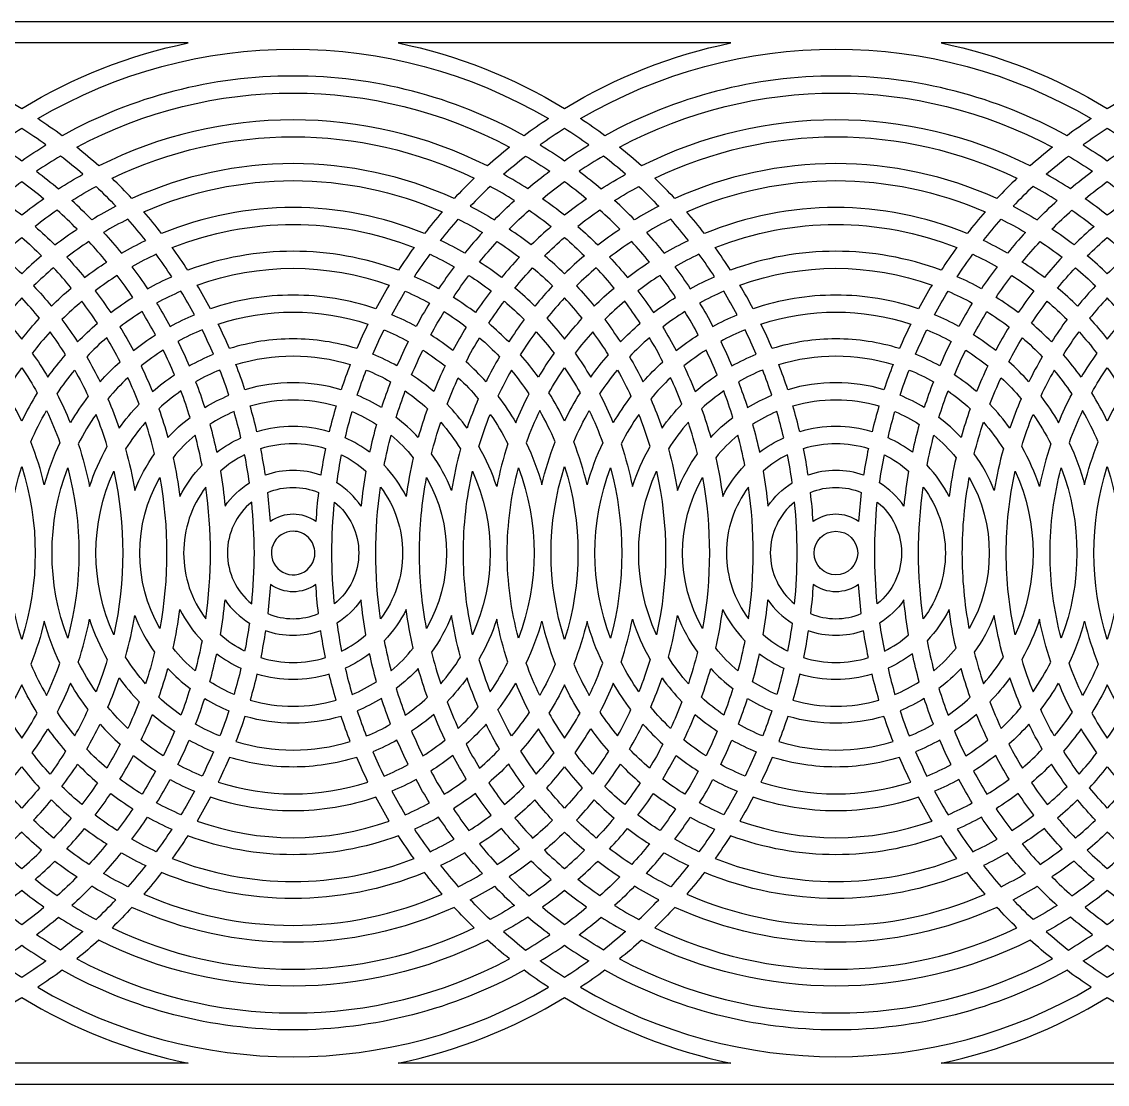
# Model space of a CAD drawing. Extents: x 3682 to 7182, y 5540 to 6540.
# Drawn here: x 5432 to 6453, y 5540 to 6540 of the extents above; entities that cross this region are included whole.
import ezdxf

# ---------------------------------------------------------------- set-up
doc = ezdxf.new("R2010")
doc.units = 0
doc.layers.add('LAYER_01', color=1, linetype='CONTINUOUS')

msp = doc.modelspace()

# ---------------------------------------------------------------- linework, layer by layer
at = {"layer": 'LAYER_01'}
msp.add_lwpolyline([(3681.8, 5539.9), (7181.8, 5539.9), (7181.8, 6539.9), (3681.8, 6539.9)], close=True, dxfattribs=at)
for points in [[(5275.4, 6519.9, -0.086403), (5431.8, 6458.2, -0.086403), (5588.2, 6519.9)], [(5786, 6519.9, -0.086403), (5942.4, 6458.2, -0.086403), (6098.8, 6519.9)], [(6296.6, 6519.9, -0.086403), (6453, 6458.2, -0.086403), (6609.4, 6519.9)], [(5687.1, 6488.8, 0.127078), (5469.7, 6432.6, 0.014241), (5446.8, 6448.7, -0.272098), (5927.3, 6448.7, 0.014241), (5904.5, 6432.6, 0.127078)], [(6197.7, 6488.8, 0.127078), (5980.3, 6432.6, 0.014241), (5957.5, 6448.7, -0.272098), (6437.9, 6448.7, 0.014241), (6415.1, 6432.6, 0.127078)], [(5890.7, 6421.9, 0.013926), (5869.9, 6404.2, 0.23682), (5504.3, 6404.2, 0.013926), (5483.5, 6421.9, -0.249853)], [(6401.3, 6421.9, 0.013926), (6380.5, 6404.2, 0.23682), (6014.9, 6404.2, 0.013926), (5994.1, 6421.9, -0.249853)], [(5431.8, 6409.1, -0.015154), (5454.6, 6423.9, 0.014568), (5431.8, 6439.4, 0.014568), (5408.9, 6423.9, -0.015154)], [(5942.4, 6409.1, -0.015154), (5965.2, 6423.9, 0.014568), (5942.4, 6439.4, 0.014568), (5919.5, 6423.9, -0.015154)], [(6453, 6439.4, 0.014568), (6430.2, 6423.9, -0.015154), (6453, 6409.1, -0.015154), (6475.8, 6423.9, 0.014568)], [(5857.4, 6392.6, 0.01366), (5838.6, 6373.5, 0.216529), (5535.5, 6373.5, 0.01366), (5516.8, 6392.6, -0.228813)], [(6368, 6392.6, 0.01366), (6349.2, 6373.5, 0.216529), (6046.1, 6373.5, 0.01366), (6027.4, 6392.6, -0.228813)], [(5489.2, 6396.3, 0.014239), (5468.4, 6413.5, 0.015574), (5445.6, 6399.2, -0.014807), (5466.3, 6382.6, -0.016326)], [(5885, 6396.3, -0.014239), (5905.8, 6413.5, -0.015574), (5928.6, 6399.2, 0.014807), (5907.8, 6382.6, 0.016326)], [(5999.8, 6396.3, 0.014239), (5979, 6413.5, 0.015574), (5956.2, 6399.2, -0.014807), (5977, 6382.6, -0.016326)], [(6395.6, 6396.3, -0.014239), (6416.4, 6413.5, -0.015574), (6439.2, 6399.2, 0.014807), (6418.4, 6382.6, 0.016326)], [(5431.8, 6389.5, -0.015217), (5452.6, 6373.3, 0.015961), (5431.8, 6357.7, 0.015961), (5411, 6373.3, -0.015217)], [(5501.7, 6384.9, -0.013964), (5520.4, 6366.2, 0.017834), (5497.6, 6353.5, 0.014526), (5478.9, 6371.6, -0.016865)], [(5827.4, 6361, 0.013435), (5810.7, 6340.6, 0.197543), (5563.4, 6340.6, 0.013435), (5546.7, 6361, -0.20901)], [(5872.5, 6384.9, 0.013964), (5853.7, 6366.2, -0.017834), (5876.5, 6353.5, -0.014526), (5895.3, 6371.6, 0.016865)], [(5942.4, 6389.5, -0.015217), (5963.2, 6373.3, 0.015961), (5942.4, 6357.7, 0.015961), (5921.6, 6373.3, -0.015217)], [(6012.3, 6384.9, -0.013964), (6031, 6366.2, 0.017834), (6008.2, 6353.5, 0.014526), (5989.5, 6371.6, -0.016865)], [(6338, 6361, 0.013435), (6321.3, 6340.6, 0.197543), (6074, 6340.6, 0.013435), (6057.3, 6361, -0.20901)], [(6383.1, 6384.9, 0.013964), (6364.3, 6366.2, -0.017834), (6387.1, 6353.5, -0.014526), (6405.9, 6371.6, 0.016865)], [(6453, 6357.7, 0.015961), (6432.2, 6373.3, -0.015217), (6453, 6389.5, -0.015217), (6473.8, 6373.3, 0.015961)], [(5483.8, 6344.7, 0.014938), (5465.1, 6362.5, 0.016498), (5444.3, 6347.2, -0.015696), (5463, 6329.8, -0.017474)], [(5890.3, 6344.7, -0.014938), (5909.1, 6362.5, -0.016498), (5929.9, 6347.2, 0.015696), (5911.1, 6329.8, 0.017474)], [(5994.4, 6344.7, 0.014938), (5975.7, 6362.5, 0.016498), (5954.9, 6347.2, -0.015696), (5973.6, 6329.8, -0.017474)], [(6400.9, 6344.7, -0.014938), (6419.7, 6362.5, -0.016498), (6440.5, 6347.2, 0.015696), (6421.7, 6329.8, 0.017474)], [(5548.4, 6334, 0.013737), (5531.6, 6354, 0.018533), (5508.8, 6341.6, -0.014308), (5525.5, 6322.1, -0.019802)], [(5825.8, 6334, -0.013737), (5842.5, 6354, -0.018533), (5865.3, 6341.6, 0.014308), (5848.6, 6322.1, 0.019802)], [(6059, 6334, 0.013737), (6042.3, 6354, 0.018533), (6019.4, 6341.6, -0.014308), (6036.1, 6322.1, -0.019802)], [(6336.4, 6334, -0.013737), (6353.1, 6354, -0.018533), (6375.9, 6341.6, 0.014308), (6359.2, 6322.1, 0.019802)], [(5800.8, 6327.4, 0.013249), (5786.1, 6306, 0.180083), (5588, 6306, 0.013249), (5573.4, 6327.4, -0.19058)], [(6311.4, 6327.4, 0.013249), (6296.7, 6306, 0.180083), (6098.6, 6306, 0.013249), (6084, 6327.4, -0.19058)], [(5431.8, 6302.7, 0.017275), (5413, 6319.7, -0.016251), (5431.8, 6336.9, -0.016251), (5450.5, 6319.7, 0.017275)], [(5511.7, 6313.7, 0.014735), (5495, 6333, 0.018185), (5474.2, 6318.3, -0.015536), (5490.9, 6299.2, -0.019491)], [(5862.4, 6313.7, -0.014735), (5879.1, 6333, -0.018185), (5899.9, 6318.3, 0.015536), (5883.2, 6299.2, 0.019491)], [(5942.4, 6302.7, 0.017275), (5923.6, 6319.7, -0.016251), (5942.4, 6336.9, -0.016251), (5961.1, 6319.7, 0.017275)], [(6022.3, 6313.7, 0.014735), (6005.6, 6333, 0.018185), (5984.8, 6318.3, -0.015536), (6001.6, 6299.2, -0.019491)], [(6373, 6313.7, -0.014735), (6389.7, 6333, -0.018185), (6410.5, 6318.3, 0.015536), (6393.8, 6299.2, 0.019491)], [(6453, 6302.7, 0.017275), (6434.2, 6319.7, -0.016251), (6453, 6336.9, -0.016251), (6471.7, 6319.7, 0.017275)], [(5572.9, 6299.9, 0.013556), (5558.3, 6321, 0.020727), (5535.4, 6309.3, -0.014155), (5550.1, 6288.6, -0.022431)], [(5801.2, 6299.9, -0.013556), (5815.9, 6321, -0.020727), (5838.7, 6309.3, 0.014155), (5824, 6288.6, 0.022431)], [(6083.6, 6299.9, 0.013556), (6068.9, 6321, 0.020727), (6046.1, 6309.3, -0.014155), (6060.7, 6288.6, -0.022431)], [(6311.8, 6299.9, -0.013556), (6326.5, 6321, -0.020727), (6349.3, 6309.3, 0.014155), (6334.6, 6288.6, 0.022431)], [(5478.4, 6289.3, 0.016135), (5461.7, 6308.3, 0.018033), (5443, 6291.3, -0.017265), (5459.7, 6272.3, -0.019452)], [(5536.3, 6280.5, 0.014616), (5521.7, 6301.1, 0.020455), (5500.9, 6286.7, -0.015503), (5515.5, 6266.1, -0.022258)], [(5687.1, 6282.6, 0.081749), (5609.3, 6269.8, 0.013098), (5596.7, 6292.1, -0.173815), (5777.5, 6292.1, 0.013098), (5764.9, 6269.8, 0.081749)], [(5837.8, 6280.5, -0.014616), (5852.5, 6301.1, -0.020455), (5873.3, 6286.7, 0.015503), (5858.6, 6266.1, 0.022258)], [(5895.7, 6289.3, -0.016135), (5912.4, 6308.3, -0.018033), (5931.2, 6291.3, 0.017265), (5914.5, 6272.3, 0.019452)], [(5989, 6289.3, 0.016135), (5972.3, 6308.3, 0.018033), (5953.6, 6291.3, -0.017265), (5970.3, 6272.3, -0.019452)], [(6046.9, 6280.5, 0.014616), (6032.3, 6301.1, 0.020455), (6011.5, 6286.7, -0.015503), (6026.1, 6266.1, -0.022258)], [(6197.7, 6282.6, 0.081749), (6119.9, 6269.8, 0.013098), (6107.3, 6292.1, -0.173815), (6288.1, 6292.1, 0.013098), (6275.5, 6269.8, 0.081749)], [(6348.4, 6280.5, -0.014616), (6363.1, 6301.1, -0.020455), (6383.9, 6286.7, 0.015503), (6369.2, 6266.1, 0.022258)], [(6406.3, 6289.3, -0.016135), (6423, 6308.3, -0.018033), (6441.8, 6291.3, 0.017265), (6425.1, 6272.3, 0.019452)], [(5594.2, 6264.1, 0.01342), (5581.6, 6286.2, 0.023695), (5558.7, 6275.1, -0.014077), (5571.4, 6253.2, -0.026073)], [(5779.9, 6264.1, -0.01342), (5792.6, 6286.2, -0.023695), (5815.4, 6275.1, 0.014077), (5802.8, 6253.2, 0.026073)], [(6104.8, 6264.1, 0.01342), (6092.2, 6286.2, 0.023695), (6069.4, 6275.1, -0.014077), (6082, 6253.2, -0.026073)], [(6290.5, 6264.1, -0.01342), (6303.2, 6286.2, -0.023695), (6326, 6275.1, 0.014077), (6313.4, 6253.2, 0.026073)], [(5431.8, 6241.3, -0.019781), (5448.5, 6260.8, 0.018123), (5431.8, 6279.9, 0.018123), (5415.1, 6260.8, -0.019781)], [(5503, 6256.1, 0.016187), (5488.4, 6276.8, 0.020523), (5469.6, 6259.7, -0.017524), (5484.3, 6238.6, -0.022586)], [(5871.1, 6256.1, -0.016187), (5885.8, 6276.8, -0.020523), (5904.5, 6259.7, 0.017524), (5889.9, 6238.6, 0.022586)], [(5942.4, 6241.3, -0.019781), (5959.1, 6260.8, 0.018123), (5942.4, 6279.9, 0.018123), (5925.7, 6260.8, -0.019781)], [(6013.6, 6256.1, 0.016187), (5999, 6276.8, 0.020523), (5980.2, 6259.7, -0.017524), (5994.9, 6238.6, -0.022586)], [(6381.7, 6256.1, -0.016187), (6396.4, 6276.8, -0.020523), (6415.1, 6259.7, 0.017524), (6400.5, 6238.6, 0.022586)], [(6453, 6279.9, 0.018123), (6436.3, 6260.8, -0.019781), (6453, 6241.3, -0.019781), (6469.7, 6260.8, 0.018123)], [(5557.6, 6245.2, 0.014603), (5545, 6267.1, 0.02362), (5524.2, 6252.6, -0.015657), (5536.8, 6230.5, -0.026247)], [(5687.1, 6241.4, 0.075557), (5627.2, 6232.3, 0.012982), (5616.6, 6255.4, -0.159298), (5757.5, 6255.4, 0.012982), (5746.9, 6232.3, 0.075557)], [(5816.6, 6245.2, -0.014603), (5829.2, 6267.1, -0.02362), (5850, 6252.6, 0.015657), (5837.3, 6230.5, 0.026247)], [(6068.2, 6245.2, 0.014603), (6055.6, 6267.1, 0.02362), (6034.8, 6252.6, -0.015657), (6047.4, 6230.5, -0.026247)], [(6197.7, 6241.4, 0.075557), (6137.8, 6232.3, 0.012982), (6127.2, 6255.4, -0.159298), (6268.1, 6255.4, 0.012982), (6257.5, 6232.3, 0.075557)], [(6327.2, 6245.2, -0.014603), (6339.8, 6267.1, -0.02362), (6360.6, 6252.6, 0.015657), (6348, 6230.5, 0.026247)], [(5612.1, 6226.9, 0.013338), (5601.6, 6249.9, 0.027883), (5578.7, 6239, -0.014108), (5589.3, 6216, -0.031407)], [(5762, 6226.9, -0.013338), (5772.6, 6249.9, -0.027883), (5795.4, 6239, 0.014108), (5784.8, 6216, 0.031407)], [(6122.8, 6226.9, 0.013338), (6112.2, 6249.9, 0.027883), (6089.3, 6239, -0.014108), (6099.9, 6216, -0.031407)], [(6272.6, 6226.9, -0.013338), (6283.2, 6249.9, -0.027883), (6306, 6239, 0.014108), (6295.4, 6216, 0.031407)], [(5473.1, 6226.5, 0.018581), (5458.4, 6248, 0.021082), (5441.7, 6228, -0.02074), (5456.4, 6205.4, -0.023722)], [(5524.3, 6219.9, 0.016505), (5511.7, 6242.5, 0.0242), (5492.9, 6224.6, -0.018262), (5505.5, 6201, -0.02747)], [(5849.8, 6219.9, -0.016505), (5862.5, 6242.5, -0.0242), (5881.2, 6224.6, 0.018262), (5868.6, 6201, 0.02747)], [(5901.1, 6226.5, -0.018581), (5915.7, 6248, -0.021082), (5932.5, 6228, 0.02074), (5917.8, 6205.4, 0.023722)], [(5983.7, 6226.5, 0.018581), (5969, 6248, 0.021082), (5952.3, 6228, -0.02074), (5967, 6205.4, -0.023722)], [(6034.9, 6219.9, 0.016505), (6022.3, 6242.5, 0.0242), (6003.5, 6224.6, -0.018262), (6016.2, 6201, -0.02747)], [(6360.5, 6219.9, -0.016505), (6373.1, 6242.5, -0.0242), (6391.8, 6224.6, 0.018262), (6379.2, 6201, 0.02747)], [(6411.7, 6226.5, -0.018581), (6426.4, 6248, -0.021082), (6443.1, 6228, 0.02074), (6428.4, 6205.4, 0.023722)], [(5575.5, 6207.6, 0.014759), (5564.9, 6230.9, 0.028307), (5544.1, 6215.9, -0.016149), (5554.7, 6191.8, -0.032492)], [(5798.6, 6207.6, -0.014759), (5809.2, 6230.9, -0.028307), (5830, 6215.9, 0.016149), (5819.4, 6191.8, 0.032492)], [(6086.1, 6207.6, 0.014759), (6075.5, 6230.9, 0.028307), (6054.7, 6215.9, -0.016149), (6065.3, 6191.8, -0.032492)], [(6309.2, 6207.6, -0.014759), (6319.8, 6230.9, -0.028307), (6340.6, 6215.9, 0.016149), (6330, 6191.8, 0.032492)], [(5740.9, 6217.4, 0.012907), (5732.3, 6193.6, 0.144145), (5641.8, 6193.6, 0.012907), (5633.3, 6217.4, -0.148215)], [(6251.5, 6217.4, 0.012907), (6242.9, 6193.6, 0.144145), (6152.4, 6193.6, 0.012907), (6143.9, 6217.4, -0.148215)], [(5431.8, 6214.3, -0.022556), (5446.4, 6190.6, 0.026669), (5431.8, 6164.1, 0.026669), (5417.1, 6190.6, -0.022556)], [(5481.7, 6212, -0.019756), (5494.3, 6187.4, 0.030915), (5477.6, 6162.5, 0.023166), (5465, 6189.8, -0.025932)], [(5626.7, 6188.3, 0.013332), (5618.2, 6212.1, 0.034199), (5595.4, 6201.1, -0.014337), (5603.9, 6176.8, -0.039942)], [(5747.4, 6188.3, -0.013332), (5755.9, 6212.1, -0.034199), (5778.8, 6201.1, 0.014337), (5770.2, 6176.8, 0.039942)], [(5892.4, 6212, 0.019756), (5879.8, 6187.4, -0.030915), (5896.5, 6162.5, -0.023166), (5909.2, 6189.8, 0.025932)], [(5942.4, 6214.3, -0.022556), (5957, 6190.6, 0.026669), (5942.4, 6164.1, 0.026669), (5927.7, 6190.6, -0.022556)], [(5992.3, 6212, -0.019756), (6004.9, 6187.4, 0.030915), (5988.2, 6162.5, 0.023166), (5975.6, 6189.8, -0.025932)], [(6137.4, 6188.3, 0.013332), (6128.8, 6212.1, 0.034199), (6106, 6201.1, -0.014337), (6114.5, 6176.8, -0.039942)], [(6258, 6188.3, -0.013332), (6266.6, 6212.1, -0.034199), (6289.4, 6201.1, 0.014337), (6280.8, 6176.8, 0.039942)], [(6403, 6212, 0.019756), (6390.4, 6187.4, -0.030915), (6407.1, 6162.5, -0.023166), (6419.8, 6189.8, 0.025932)], [(6453, 6164.1, 0.026669), (6438.3, 6190.6, -0.022556), (6453, 6214.3, -0.022556), (6467.7, 6190.6, 0.026669)], [(5542.2, 6179.9, 0.017356), (5531.6, 6204.9, 0.030204), (5512.9, 6185, -0.020155), (5523.5, 6157.4, -0.036357)], [(5831.9, 6179.9, -0.017356), (5842.5, 6204.9, -0.030204), (5861.3, 6185, 0.020155), (5850.7, 6157.4, 0.036357)], [(6052.8, 6179.9, 0.017356), (6042.2, 6204.9, 0.030204), (6023.5, 6185, -0.020155), (6034.1, 6157.4, -0.036357)], [(6342.5, 6179.9, -0.017356), (6353.1, 6204.9, -0.030204), (6371.9, 6185, 0.020155), (6361.3, 6157.4, 0.036357)], [(5590.1, 6167.5, 0.015261), (5581.6, 6192.4, 0.036003), (5560.8, 6175.7, -0.017483), (5569.3, 6148.6, -0.04393)], [(5784, 6167.5, -0.015261), (5792.6, 6192.4, -0.036003), (5813.4, 6175.7, 0.017483), (5804.8, 6148.6, 0.04393)], [(6100.7, 6167.5, 0.015261), (6092.2, 6192.4, 0.036003), (6071.4, 6175.7, -0.017483), (6079.9, 6148.6, -0.04393)], [(6294.6, 6167.5, -0.015261), (6303.2, 6192.4, -0.036003), (6324, 6175.7, 0.017483), (6315.4, 6148.6, 0.04393)], [(5687.1, 6158.9, 0.072524), (5653.1, 6153.9, 0.012893), (5646.6, 6178.3, -0.143221), (5727.6, 6178.3, 0.012893), (5721, 6153.9, 0.072524)], [(6197.7, 6158.9, 0.072524), (6163.7, 6153.9, 0.012893), (6157.2, 6178.3, -0.143221), (6238.2, 6178.3, 0.012893), (6231.7, 6153.9, 0.072524)], [(5455.1, 6173.9, -0.026539), (5467.7, 6143.7, 0.043603), (5453, 6104.1, 0.037372), (5440.4, 6144.5, -0.03071)], [(5512.3, 6140, 0.022955), (5501.7, 6170.4, 0.03579), (5485, 6142.6, -0.032035), (5495.6, 6102.4, -0.051269)], [(5638, 6148.3, 0.013478), (5631.5, 6173, 0.044824), (5608.7, 6161, -0.015077), (5615.2, 6134.7, -0.056007)], [(5736.1, 6148.3, -0.013478), (5742.6, 6173, -0.044824), (5765.5, 6161, 0.015077), (5759, 6134.7, 0.056007)], [(5861.9, 6140, -0.022955), (5872.5, 6170.4, -0.03579), (5889.2, 6142.6, 0.032035), (5878.6, 6102.4, 0.051269)], [(5919.1, 6173.9, 0.026539), (5906.4, 6143.7, -0.043603), (5921.1, 6104.1, -0.037372), (5933.7, 6144.5, 0.03071)], [(5965.7, 6173.9, -0.026539), (5978.3, 6143.7, 0.043603), (5963.6, 6104.1, 0.037372), (5951, 6144.5, -0.03071)], [(6022.9, 6140, 0.022955), (6012.3, 6170.4, 0.03579), (5995.6, 6142.6, -0.032035), (6006.2, 6102.4, -0.051269)], [(6148.6, 6148.3, 0.013478), (6142.1, 6173, 0.044824), (6119.3, 6161, -0.015077), (6125.8, 6134.7, -0.056007)], [(6246.7, 6148.3, -0.013478), (6253.2, 6173, -0.044824), (6276.1, 6161, 0.015077), (6269.6, 6134.7, 0.056007)], [(6372.5, 6140, -0.022955), (6383.1, 6170.4, -0.03579), (6399.8, 6142.6, 0.032035), (6389.2, 6102.4, 0.051269)], [(6429.7, 6173.9, 0.026539), (6417.1, 6143.7, -0.043603), (6431.7, 6104.1, -0.037372), (6444.4, 6144.5, 0.03071)], [(5556.8, 6133.2, 0.019757), (5548.3, 6162.9, 0.042368), (5529.5, 6137.8, -0.027256), (5538.1, 6098.8, -0.061381)], [(5817.3, 6133.2, -0.019757), (5825.9, 6162.9, -0.042368), (5844.6, 6137.8, 0.027256), (5836.1, 6098.8, 0.061381)], [(6067.4, 6133.2, 0.019757), (6058.9, 6162.9, 0.042368), (6040.1, 6137.8, -0.027256), (6048.7, 6098.8, -0.061381)], [(6327.9, 6133.2, -0.019757), (6336.5, 6162.9, -0.042368), (6355.2, 6137.8, 0.027256), (6346.7, 6098.8, 0.061381)], [(5601.4, 6122.5, 0.016822), (5594.9, 6150.8, 0.051688), (5574.1, 6129.6, -0.022793), (5580.6, 6093, -0.0762)], [(5772.7, 6122.5, -0.016822), (5779.3, 6150.8, -0.051688), (5800, 6129.6, 0.022793), (5793.5, 6093, 0.0762)], [(6112, 6122.5, 0.016822), (6105.5, 6150.8, 0.051688), (6084.7, 6129.6, -0.022793), (6091.2, 6093, -0.0762)], [(6283.4, 6122.5, -0.016822), (6289.9, 6150.8, -0.051688), (6310.7, 6129.6, 0.022793), (6304.1, 6093, 0.0762)], [(5687.1, 6117.6, 0.085572), (5661, 6113.2, 0.013022), (5656.6, 6138.3, -0.151465), (5717.6, 6138.3, 0.013022), (5713.1, 6113.2, 0.085572)], [(6197.7, 6117.6, 0.085572), (6171.6, 6113.2, 0.013022), (6167.2, 6138.3, -0.151465), (6228.2, 6138.3, 0.013022), (6223.7, 6113.2, 0.085572)], [(5646, 6105.9, 0.014115), (5641.5, 6132.3, 0.067103), (5618.7, 6116.9, -0.018438), (5623.1, 6084.1, -0.102521)], [(5728.2, 6105.9, -0.014115), (5732.7, 6132.3, -0.067103), (5755.5, 6116.9, 0.018438), (5751, 6084.1, 0.102521)], [(6156.6, 6105.9, 0.014115), (6152.1, 6132.3, 0.067103), (6129.3, 6116.9, -0.018438), (6133.7, 6084.1, -0.102521)], [(6238.8, 6105.9, -0.014115), (6243.3, 6132.3, -0.067103), (6266.1, 6116.9, 0.018438), (6261.6, 6084.1, 0.102521)], [(5431.8, 5958.6, -0.155369), (5431.8, 6121.2, -0.155369)], [(5475, 5959.7, -0.182864), (5475, 6120.1, -0.132008)], [(5888.5, 6039.9, -0.065719), (5899.1, 6120.1, -0.182864), (5899.1, 5959.7, -0.065719)], [(5942.4, 5958.6, -0.155369), (5942.4, 6121.2, -0.155369)], [(5985.7, 5959.7, -0.182864), (5985.7, 6120.1, -0.132008)], [(6399.1, 6039.9, -0.065719), (6409.7, 6120.1, -0.182864), (6409.7, 5959.7, -0.065719)], [(6453, 5958.6, -0.155369), (6453, 6121.2, -0.155369)], [(5518.3, 5963, -0.217201), (5518.3, 6116.9, -0.111139)], [(5561.6, 5968.8, -0.26367), (5561.6, 6111, -0.091552)], [(5806, 6039.9, -0.04568), (5812.6, 6111, -0.26367), (5812.6, 5968.8, -0.04568)], [(5847.3, 6039.9, -0.055399), (5855.8, 6116.9, -0.217201), (5855.8, 5963, -0.055399)], [(6028.9, 5963, -0.217201), (6028.9, 6116.9, -0.111139)], [(6072.2, 5968.8, -0.26367), (6072.2, 6111, -0.091552)], [(6316.6, 6039.9, -0.04568), (6323.2, 6111, -0.26367), (6323.2, 5968.8, -0.04568)], [(6357.9, 6039.9, -0.055399), (6366.4, 6116.9, -0.217201), (6366.4, 5963, -0.055399)], [(5584.1, 6039.9, 0.163072), (5604.9, 5977.9, 0.072046), (5604.9, 6102, 0.163072)], [(5687.1, 6076.4, 0.158071), (5665.7, 6069.5, 0.014043), (5663.2, 6096.9, -0.200858), (5710.9, 6096.9, 0.014043), (5708.5, 6069.5, 0.158071)], [(5790.1, 6039.9, -0.163072), (5769.3, 5977.9, -0.072046), (5769.3, 6102, -0.163072)], [(6094.7, 6039.9, 0.163072), (6115.5, 5977.9, 0.072046), (6115.5, 6102, 0.163072)], [(6197.7, 6076.4, 0.158071), (6176.3, 6069.5, 0.014043), (6173.8, 6096.9, -0.200858), (6221.5, 6096.9, 0.014043), (6219.1, 6069.5, 0.158071)], [(6300.7, 6039.9, -0.163072), (6279.9, 5977.9, -0.072046), (6279.9, 6102, -0.163072)], [(5650.6, 6039.9, 0.025331), (5648.1, 6087.9, 0.476175), (5648.1, 5992, 0.025331)], [(5723.6, 6039.9, -0.025331), (5726, 6087.9, -0.476175), (5726, 5992, -0.025331)], [(6161.2, 6039.9, 0.025331), (6158.8, 6087.9, 0.476175), (6158.8, 5992, 0.025331)], [(6234.2, 6039.9, -0.025331), (6236.6, 6087.9, -0.476175), (6236.6, 5992, -0.025331)], [(5687.1, 6060.4, 2.414214), (5707.6, 6039.9, 0.414214)], [(5687.1, 6003.4, -0.158071), (5665.7, 6010.4, -0.014043), (5663.2, 5982.9, 0.200858), (5710.9, 5982.9, -0.014043), (5708.5, 6010.4, -0.158071)], [(6197.7, 6003.4, -0.158071), (6176.3, 6010.4, -0.014043), (6173.8, 5982.9, 0.200858), (6221.5, 5982.9, -0.014043), (6219.1, 6010.4, -0.158071)], [(5646, 5973.9, -0.014115), (5641.5, 5947.6, -0.067103), (5618.7, 5962.9, 0.018438), (5623.1, 5995.7, 0.102521)], [(5728.2, 5973.9, 0.014115), (5732.7, 5947.6, 0.067103), (5755.5, 5962.9, -0.018438), (5751, 5995.7, -0.102521)], [(6156.6, 5973.9, -0.014115), (6152.1, 5947.6, -0.067103), (6129.3, 5962.9, 0.018438), (6133.7, 5995.7, 0.102521)], [(6238.8, 5973.9, 0.014115), (6243.3, 5947.6, 0.067103), (6266.1, 5962.9, -0.018438), (6261.6, 5995.7, -0.102521)], [(5601.4, 5957.4, -0.016822), (5594.9, 5929, -0.051688), (5574.1, 5950.3, 0.022793), (5580.6, 5986.8, 0.0762)], [(5772.7, 5957.4, 0.016822), (5779.3, 5929, 0.051688), (5800, 5950.3, -0.022793), (5793.5, 5986.8, -0.0762)], [(6112, 5957.4, -0.016822), (6105.5, 5929, -0.051688), (6084.7, 5950.3, 0.022793), (6091.2, 5986.8, 0.0762)], [(6283.4, 5957.4, 0.016822), (6289.9, 5929, 0.051688), (6310.7, 5950.3, -0.022793), (6304.1, 5986.8, -0.0762)], [(5455.1, 5905.9, 0.026539), (5467.7, 5936.2, -0.043603), (5453, 5975.8, -0.037372), (5440.4, 5935.3, 0.03071)], [(5512.3, 5939.8, -0.022955), (5501.7, 5909.4, -0.03579), (5485, 5937.2, 0.032035), (5495.6, 5977.5, 0.051269)], [(5556.8, 5946.6, -0.019757), (5548.3, 5916.9, -0.042368), (5529.5, 5942, 0.027256), (5538.1, 5981, 0.061381)], [(5817.3, 5946.6, 0.019757), (5825.9, 5916.9, 0.042368), (5844.6, 5942, -0.027256), (5836.1, 5981, -0.061381)], [(5861.9, 5939.8, 0.022955), (5872.5, 5909.4, 0.03579), (5889.2, 5937.2, -0.032035), (5878.6, 5977.5, -0.051269)], [(5919.1, 5905.9, -0.026539), (5906.4, 5936.2, 0.043603), (5921.1, 5975.8, 0.037372), (5933.7, 5935.3, -0.03071)], [(5965.7, 5905.9, 0.026539), (5978.3, 5936.2, -0.043603), (5963.6, 5975.8, -0.037372), (5951, 5935.3, 0.03071)], [(6022.9, 5939.8, -0.022955), (6012.3, 5909.4, -0.03579), (5995.6, 5937.2, 0.032035), (6006.2, 5977.5, 0.051269)], [(6067.4, 5946.6, -0.019757), (6058.9, 5916.9, -0.042368), (6040.1, 5942, 0.027256), (6048.7, 5981, 0.061381)], [(6327.9, 5946.6, 0.019757), (6336.5, 5916.9, 0.042368), (6355.2, 5942, -0.027256), (6346.7, 5981, -0.061381)], [(6372.5, 5939.8, 0.022955), (6383.1, 5909.4, 0.03579), (6399.8, 5937.2, -0.032035), (6389.2, 5977.5, -0.051269)], [(6429.7, 5905.9, -0.026539), (6417.1, 5936.2, 0.043603), (6431.7, 5975.8, 0.037372), (6444.4, 5935.3, -0.03071)], [(5687.1, 5962.2, -0.085572), (5661, 5966.7, -0.013022), (5656.6, 5941.5, 0.151465), (5717.6, 5941.5, -0.013022), (5713.1, 5966.7, -0.085572)], [(6197.7, 5962.2, -0.085572), (6171.6, 5966.7, -0.013022), (6167.2, 5941.5, 0.151465), (6228.2, 5941.5, -0.013022), (6223.7, 5966.7, -0.085572)], [(5638, 5931.5, -0.013478), (5631.5, 5906.8, -0.044824), (5608.7, 5918.8, 0.015077), (5615.2, 5945.1, 0.056007)], [(5736.1, 5931.5, 0.013478), (5742.6, 5906.8, 0.044824), (5765.5, 5918.8, -0.015077), (5759, 5945.1, -0.056007)], [(6148.6, 5931.5, -0.013478), (6142.1, 5906.8, -0.044824), (6119.3, 5918.8, 0.015077), (6125.8, 5945.1, 0.056007)], [(6246.7, 5931.5, 0.013478), (6253.2, 5906.8, 0.044824), (6276.1, 5918.8, -0.015077), (6269.6, 5945.1, -0.056007)], [(5590.1, 5912.4, -0.015261), (5581.6, 5887.4, -0.036003), (5560.8, 5904.1, 0.017483), (5569.3, 5931.3, 0.04393)], [(5687.1, 5920.9, -0.072524), (5653.1, 5925.9, -0.012893), (5646.6, 5901.5, 0.143221), (5727.6, 5901.5, -0.012893), (5721, 5925.9, -0.072524)], [(5784, 5912.4, 0.015261), (5792.6, 5887.4, 0.036003), (5813.4, 5904.1, -0.017483), (5804.8, 5931.3, -0.04393)], [(6100.7, 5912.4, -0.015261), (6092.2, 5887.4, -0.036003), (6071.4, 5904.1, 0.017483), (6079.9, 5931.3, 0.04393)], [(6197.7, 5920.9, -0.072524), (6163.7, 5925.9, -0.012893), (6157.2, 5901.5, 0.143221), (6238.2, 5901.5, -0.012893), (6231.7, 5925.9, -0.072524)], [(6294.6, 5912.4, 0.015261), (6303.2, 5887.4, 0.036003), (6324, 5904.1, -0.017483), (6315.4, 5931.3, -0.04393)], [(5431.8, 5865.5, 0.022556), (5446.4, 5889.3, -0.026669), (5431.8, 5915.7, -0.026669), (5417.1, 5889.3, 0.022556)], [(5481.7, 5867.8, 0.019756), (5494.3, 5892.5, -0.030915), (5477.6, 5917.4, -0.023166), (5465, 5890, 0.025932)], [(5542.2, 5899.9, -0.017356), (5531.6, 5874.9, -0.030204), (5512.9, 5894.8, 0.020155), (5523.5, 5922.4, 0.036357)], [(5831.9, 5899.9, 0.017356), (5842.5, 5874.9, 0.030204), (5861.3, 5894.8, -0.020155), (5850.7, 5922.4, -0.036357)], [(5892.4, 5867.8, -0.019756), (5879.8, 5892.5, 0.030915), (5896.5, 5917.4, 0.023166), (5909.2, 5890, -0.025932)], [(5942.4, 5865.5, 0.022556), (5957, 5889.3, -0.026669), (5942.4, 5915.7, -0.026669), (5927.7, 5889.3, 0.022556)], [(5992.3, 5867.8, 0.019756), (6004.9, 5892.5, -0.030915), (5988.2, 5917.4, -0.023166), (5975.6, 5890, 0.025932)], [(6052.8, 5899.9, -0.017356), (6042.2, 5874.9, -0.030204), (6023.5, 5894.8, 0.020155), (6034.1, 5922.4, 0.036357)], [(6342.5, 5899.9, 0.017356), (6353.1, 5874.9, 0.030204), (6371.9, 5894.8, -0.020155), (6361.3, 5922.4, -0.036357)], [(6403, 5867.8, -0.019756), (6390.4, 5892.5, 0.030915), (6407.1, 5917.4, 0.023166), (6419.8, 5890, -0.025932)], [(6453, 5915.7, -0.026669), (6438.3, 5889.3, 0.022556), (6453, 5865.5, 0.022556), (6467.7, 5889.3, -0.026669)], [(5626.7, 5891.5, -0.013332), (5618.2, 5867.7, -0.034199), (5595.4, 5878.7, 0.014337), (5603.9, 5903, 0.039942)], [(5747.4, 5891.5, 0.013332), (5755.9, 5867.7, 0.034199), (5778.8, 5878.7, -0.014337), (5770.2, 5903, -0.039942)], [(6137.4, 5891.5, -0.013332), (6128.8, 5867.7, -0.034199), (6106, 5878.7, 0.014337), (6114.5, 5903, 0.039942)], [(6258, 5891.5, 0.013332), (6266.6, 5867.7, 0.034199), (6289.4, 5878.7, -0.014337), (6280.8, 5903, -0.039942)], [(5575.5, 5872.2, -0.014759), (5564.9, 5848.9, -0.028307), (5544.1, 5864, 0.016149), (5554.7, 5888, 0.032492)], [(5740.9, 5862.4, -0.012907), (5732.3, 5886.2, -0.144145), (5641.8, 5886.2, -0.012907), (5633.3, 5862.4, 0.148215)], [(5798.6, 5872.2, 0.014759), (5809.2, 5848.9, 0.028307), (5830, 5864, -0.016149), (5819.4, 5888, -0.032492)], [(6086.1, 5872.2, -0.014759), (6075.5, 5848.9, -0.028307), (6054.7, 5864, 0.016149), (6065.3, 5888, 0.032492)], [(6251.5, 5862.4, -0.012907), (6242.9, 5886.2, -0.144145), (6152.4, 5886.2, -0.012907), (6143.9, 5862.4, 0.148215)], [(6309.2, 5872.2, 0.014759), (6319.8, 5848.9, 0.028307), (6340.6, 5864, -0.016149), (6330, 5888, -0.032492)], [(5473.1, 5853.3, -0.018581), (5458.4, 5831.8, -0.021082), (5441.7, 5851.8, 0.02074), (5456.4, 5874.5, 0.023722)], [(5524.3, 5859.9, -0.016505), (5511.7, 5837.4, -0.0242), (5492.9, 5855.3, 0.018262), (5505.5, 5878.9, 0.02747)], [(5849.8, 5859.9, 0.016505), (5862.5, 5837.4, 0.0242), (5881.2, 5855.3, -0.018262), (5868.6, 5878.9, -0.02747)], [(5901.1, 5853.3, 0.018581), (5915.7, 5831.8, 0.021082), (5932.5, 5851.8, -0.02074), (5917.8, 5874.5, -0.023722)], [(5983.7, 5853.3, -0.018581), (5969, 5831.8, -0.021082), (5952.3, 5851.8, 0.02074), (5967, 5874.5, 0.023722)], [(6034.9, 5859.9, -0.016505), (6022.3, 5837.4, -0.0242), (6003.5, 5855.3, 0.018262), (6016.2, 5878.9, 0.02747)], [(6360.5, 5859.9, 0.016505), (6373.1, 5837.4, 0.0242), (6391.8, 5855.3, -0.018262), (6379.2, 5878.9, -0.02747)], [(6411.7, 5853.3, 0.018581), (6426.4, 5831.8, 0.021082), (6443.1, 5851.8, -0.02074), (6428.4, 5874.5, -0.023722)], [(5612.1, 5852.9, -0.013338), (5601.6, 5830, -0.027883), (5578.7, 5840.8, 0.014108), (5589.3, 5863.8, 0.031407)], [(5762, 5852.9, 0.013338), (5772.6, 5830, 0.027883), (5795.4, 5840.8, -0.014108), (5784.8, 5863.8, -0.031407)], [(6122.8, 5852.9, -0.013338), (6112.2, 5830, -0.027883), (6089.3, 5840.8, 0.014108), (6099.9, 5863.8, 0.031407)], [(6272.6, 5852.9, 0.013338), (6283.2, 5830, 0.027883), (6306, 5840.8, -0.014108), (6295.4, 5863.8, -0.031407)], [(5557.6, 5834.7, -0.014603), (5545, 5812.8, -0.02362), (5524.2, 5827.2, 0.015657), (5536.8, 5849.4, 0.026247)], [(5687.1, 5838.5, -0.075557), (5627.2, 5847.6, -0.012982), (5616.6, 5824.4, 0.159298), (5757.5, 5824.4, -0.012982), (5746.9, 5847.6, -0.075557)], [(5816.6, 5834.7, 0.014603), (5829.2, 5812.8, 0.02362), (5850, 5827.2, -0.015657), (5837.3, 5849.4, -0.026247)], [(6068.2, 5834.7, -0.014603), (6055.6, 5812.8, -0.02362), (6034.8, 5827.2, 0.015657), (6047.4, 5849.4, 0.026247)], [(6197.7, 5838.5, -0.075557), (6137.8, 5847.6, -0.012982), (6127.2, 5824.4, 0.159298), (6268.1, 5824.4, -0.012982), (6257.5, 5847.6, -0.075557)], [(6327.2, 5834.7, 0.014603), (6339.8, 5812.8, 0.02362), (6360.6, 5827.2, -0.015657), (6348, 5849.4, -0.026247)], [(5431.8, 5838.6, 0.019781), (5448.5, 5819, -0.018123), (5431.8, 5799.9, -0.018123), (5415.1, 5819, 0.019781)], [(5503, 5823.7, -0.016187), (5488.4, 5803.1, -0.020523), (5469.6, 5820.1, 0.017524), (5484.3, 5841.2, 0.022586)], [(5871.1, 5823.7, 0.016187), (5885.8, 5803.1, 0.020523), (5904.5, 5820.1, -0.017524), (5889.9, 5841.2, -0.022586)], [(5942.4, 5838.6, 0.019781), (5959.1, 5819, -0.018123), (5942.4, 5799.9, -0.018123), (5925.7, 5819, 0.019781)], [(6013.6, 5823.7, -0.016187), (5999, 5803.1, -0.020523), (5980.2, 5820.1, 0.017524), (5994.9, 5841.2, 0.022586)], [(6381.7, 5823.7, 0.016187), (6396.4, 5803.1, 0.020523), (6415.1, 5820.1, -0.017524), (6400.5, 5841.2, -0.022586)], [(6453, 5799.9, -0.018123), (6436.3, 5819, 0.019781), (6453, 5838.6, 0.019781), (6469.7, 5819, -0.018123)], [(5594.2, 5815.7, -0.01342), (5581.6, 5793.6, -0.023695), (5558.7, 5804.7, 0.014077), (5571.4, 5826.6, 0.026073)], [(5779.9, 5815.7, 0.01342), (5792.6, 5793.6, 0.023695), (5815.4, 5804.7, -0.014077), (5802.8, 5826.6, -0.026073)], [(6104.8, 5815.7, -0.01342), (6092.2, 5793.6, -0.023695), (6069.4, 5804.7, 0.014077), (6082, 5826.6, 0.026073)], [(6290.5, 5815.7, 0.01342), (6303.2, 5793.6, 0.023695), (6326, 5804.7, -0.014077), (6313.4, 5826.6, -0.026073)], [(5536.3, 5799.3, -0.014616), (5521.7, 5778.7, -0.020455), (5500.9, 5793.1, 0.015503), (5515.5, 5813.7, 0.022258)], [(5837.8, 5799.3, 0.014616), (5852.5, 5778.7, 0.020455), (5873.3, 5793.1, -0.015503), (5858.6, 5813.7, -0.022258)], [(6046.9, 5799.3, -0.014616), (6032.3, 5778.7, -0.020455), (6011.5, 5793.1, 0.015503), (6026.1, 5813.7, 0.022258)], [(6348.4, 5799.3, 0.014616), (6363.1, 5778.7, 0.020455), (6383.9, 5793.1, -0.015503), (6369.2, 5813.7, -0.022258)], [(5478.4, 5790.5, -0.016135), (5461.7, 5771.6, -0.018033), (5443, 5788.5, 0.017265), (5459.7, 5807.5, 0.019452)], [(5687.1, 5797.2, -0.081749), (5609.3, 5810, -0.013098), (5596.7, 5787.7, 0.173815), (5777.5, 5787.7, -0.013098), (5764.9, 5810, -0.081749)], [(5895.7, 5790.5, 0.016135), (5912.4, 5771.6, 0.018033), (5931.2, 5788.5, -0.017265), (5914.5, 5807.5, -0.019452)], [(5989, 5790.5, -0.016135), (5972.3, 5771.6, -0.018033), (5953.6, 5788.5, 0.017265), (5970.3, 5807.5, 0.019452)], [(6197.7, 5797.2, -0.081749), (6119.9, 5810, -0.013098), (6107.3, 5787.7, 0.173815), (6288.1, 5787.7, -0.013098), (6275.5, 5810, -0.081749)], [(6406.3, 5790.5, 0.016135), (6423, 5771.6, 0.018033), (6441.8, 5788.5, -0.017265), (6425.1, 5807.5, -0.019452)], [(5572.9, 5780, -0.013556), (5558.3, 5758.8, -0.020727), (5535.4, 5770.5, 0.014155), (5550.1, 5791.2, 0.022431)], [(5801.2, 5780, 0.013556), (5815.9, 5758.8, 0.020727), (5838.7, 5770.5, -0.014155), (5824, 5791.2, -0.022431)], [(6083.6, 5780, -0.013556), (6068.9, 5758.8, -0.020727), (6046.1, 5770.5, 0.014155), (6060.7, 5791.2, 0.022431)], [(6311.8, 5780, 0.013556), (6326.5, 5758.8, 0.020727), (6349.3, 5770.5, -0.014155), (6334.6, 5791.2, -0.022431)], [(5511.7, 5766.1, -0.014735), (5495, 5746.8, -0.018185), (5474.2, 5761.6, 0.015536), (5490.9, 5780.6, 0.019491)], [(5862.4, 5766.1, 0.014735), (5879.1, 5746.8, 0.018185), (5899.9, 5761.6, -0.015536), (5883.2, 5780.6, -0.019491)], [(6022.3, 5766.1, -0.014735), (6005.6, 5746.8, -0.018185), (5984.8, 5761.6, 0.015536), (6001.6, 5780.6, 0.019491)], [(6373, 5766.1, 0.014735), (6389.7, 5746.8, 0.018185), (6410.5, 5761.6, -0.015536), (6393.8, 5780.6, -0.019491)], [(5431.8, 5742.9, 0.016251), (5450.5, 5760.1, -0.017275), (5431.8, 5777.1, -0.017275), (5413, 5760.1, 0.016251)], [(5800.8, 5752.4, -0.013249), (5786.1, 5773.8, -0.180083), (5588, 5773.8, -0.013249), (5573.4, 5752.4, 0.19058)], [(5942.4, 5742.9, 0.016251), (5961.1, 5760.1, -0.017275), (5942.4, 5777.1, -0.017275), (5923.6, 5760.1, 0.016251)], [(6311.4, 5752.4, -0.013249), (6296.7, 5773.8, -0.180083), (6098.6, 5773.8, -0.013249), (6084, 5752.4, 0.19058)], [(6453, 5777.1, -0.017275), (6434.2, 5760.1, 0.016251), (6453, 5742.9, 0.016251), (6471.7, 5760.1, -0.017275)], [(5483.8, 5735.1, -0.014938), (5465.1, 5717.3, -0.016498), (5444.3, 5732.6, 0.015696), (5463, 5750, 0.017474)], [(5548.4, 5745.8, -0.013737), (5531.6, 5725.9, -0.018533), (5508.8, 5738.2, 0.014308), (5525.5, 5757.7, 0.019802)], [(5825.8, 5745.8, 0.013737), (5842.5, 5725.9, 0.018533), (5865.3, 5738.2, -0.014308), (5848.6, 5757.7, -0.019802)], [(5890.3, 5735.1, 0.014938), (5909.1, 5717.3, 0.016498), (5929.9, 5732.6, -0.015696), (5911.1, 5750, -0.017474)], [(5994.4, 5735.1, -0.014938), (5975.7, 5717.3, -0.016498), (5954.9, 5732.6, 0.015696), (5973.6, 5750, 0.017474)], [(6059, 5745.8, -0.013737), (6042.3, 5725.9, -0.018533), (6019.4, 5738.2, 0.014308), (6036.1, 5757.7, 0.019802)], [(6336.4, 5745.8, 0.013737), (6353.1, 5725.9, 0.018533), (6375.9, 5738.2, -0.014308), (6359.2, 5757.7, -0.019802)], [(6400.9, 5735.1, 0.014938), (6419.7, 5717.3, 0.016498), (6440.5, 5732.6, -0.015696), (6421.7, 5750, -0.017474)], [(5827.4, 5718.8, -0.013435), (5810.7, 5739.2, -0.197543), (5563.4, 5739.2, -0.013435), (5546.7, 5718.8, 0.20901)], [(6338, 5718.8, -0.013435), (6321.3, 5739.2, -0.197543), (6074, 5739.2, -0.013435), (6057.3, 5718.8, 0.20901)], [(5431.8, 5722.2, -0.015961), (5411, 5706.5, 0.015217), (5431.8, 5690.3, 0.015217), (5452.6, 5706.5, -0.015961)], [(5501.7, 5694.9, 0.013964), (5520.4, 5713.6, -0.017834), (5497.6, 5726.3, -0.014526), (5478.9, 5708.2, 0.016865)], [(5872.5, 5694.9, -0.013964), (5853.7, 5713.6, 0.017834), (5876.5, 5726.3, 0.014526), (5895.3, 5708.2, -0.016865)], [(5942.4, 5722.2, -0.015961), (5921.6, 5706.5, 0.015217), (5942.4, 5690.3, 0.015217), (5963.2, 5706.5, -0.015961)], [(6012.3, 5694.9, 0.013964), (6031, 5713.6, -0.017834), (6008.2, 5726.3, -0.014526), (5989.5, 5708.2, 0.016865)], [(6383.1, 5694.9, -0.013964), (6364.3, 5713.6, 0.017834), (6387.1, 5726.3, 0.014526), (6405.9, 5708.2, -0.016865)], [(6453, 5722.2, -0.015961), (6432.2, 5706.5, 0.015217), (6453, 5690.3, 0.015217), (6473.8, 5706.5, -0.015961)], [(5857.4, 5687.2, -0.01366), (5838.6, 5706.4, -0.216529), (5535.5, 5706.4, -0.01366), (5516.8, 5687.2, 0.228813)], [(6368, 5687.2, -0.01366), (6349.2, 5706.4, -0.216529), (6046.1, 5706.4, -0.01366), (6027.4, 5687.2, 0.228813)], [(5489.2, 5683.6, -0.014239), (5468.4, 5666.3, -0.015574), (5445.6, 5680.7, 0.014807), (5466.3, 5697.2, 0.016326)], [(5885, 5683.6, 0.014239), (5905.8, 5666.3, 0.015574), (5928.6, 5680.7, -0.014807), (5907.8, 5697.2, -0.016326)], [(5999.8, 5683.6, -0.014239), (5979, 5666.3, -0.015574), (5956.2, 5680.7, 0.014807), (5977, 5697.2, 0.016326)], [(6395.6, 5683.6, 0.014239), (6416.4, 5666.3, 0.015574), (6439.2, 5680.7, -0.014807), (6418.4, 5697.2, -0.016326)], [(5431.8, 5670.7, 0.015154), (5454.6, 5656, -0.014568), (5431.8, 5640.4, -0.014568), (5408.9, 5656, 0.015154)], [(5890.7, 5657.9, -0.013926), (5869.9, 5675.6, -0.23682), (5504.3, 5675.6, -0.013926), (5483.5, 5657.9, 0.249853)], [(5942.4, 5670.7, 0.015154), (5965.2, 5656, -0.014568), (5942.4, 5640.4, -0.014568), (5919.5, 5656, 0.015154)], [(6401.3, 5657.9, -0.013926), (6380.5, 5675.6, -0.23682), (6014.9, 5675.6, -0.013926), (5994.1, 5657.9, 0.249853)], [(6453, 5640.4, -0.014568), (6430.2, 5656, 0.015154), (6453, 5670.7, 0.015154), (6475.8, 5656, -0.014568)], [(5687.1, 5591.1, -0.127078), (5469.7, 5647.2, -0.014241), (5446.8, 5631.2, 0.272098), (5927.3, 5631.2, -0.014241), (5904.5, 5647.2, -0.127078)], [(6197.7, 5591.1, -0.127078), (5980.3, 5647.2, -0.014241), (5957.5, 5631.2, 0.272098), (6437.9, 5631.2, -0.014241), (6415.1, 5647.2, -0.127078)], [(5275.4, 5559.9, 0.086403), (5431.8, 5621.6, 0.086403), (5588.2, 5559.9)], [(5786, 5559.9, 0.086403), (5942.4, 5621.6, 0.086403), (6098.8, 5559.9)], [(6296.6, 5559.9, 0.086403), (6453, 5621.6, 0.086403), (6609.4, 5559.9)]]:
    msp.add_lwpolyline(points, format="xyb", close=True, dxfattribs=at)
msp.add_circle((6197.7, 6039.9), 20.5, dxfattribs=at)

doc.saveas('drawing.dxf')
